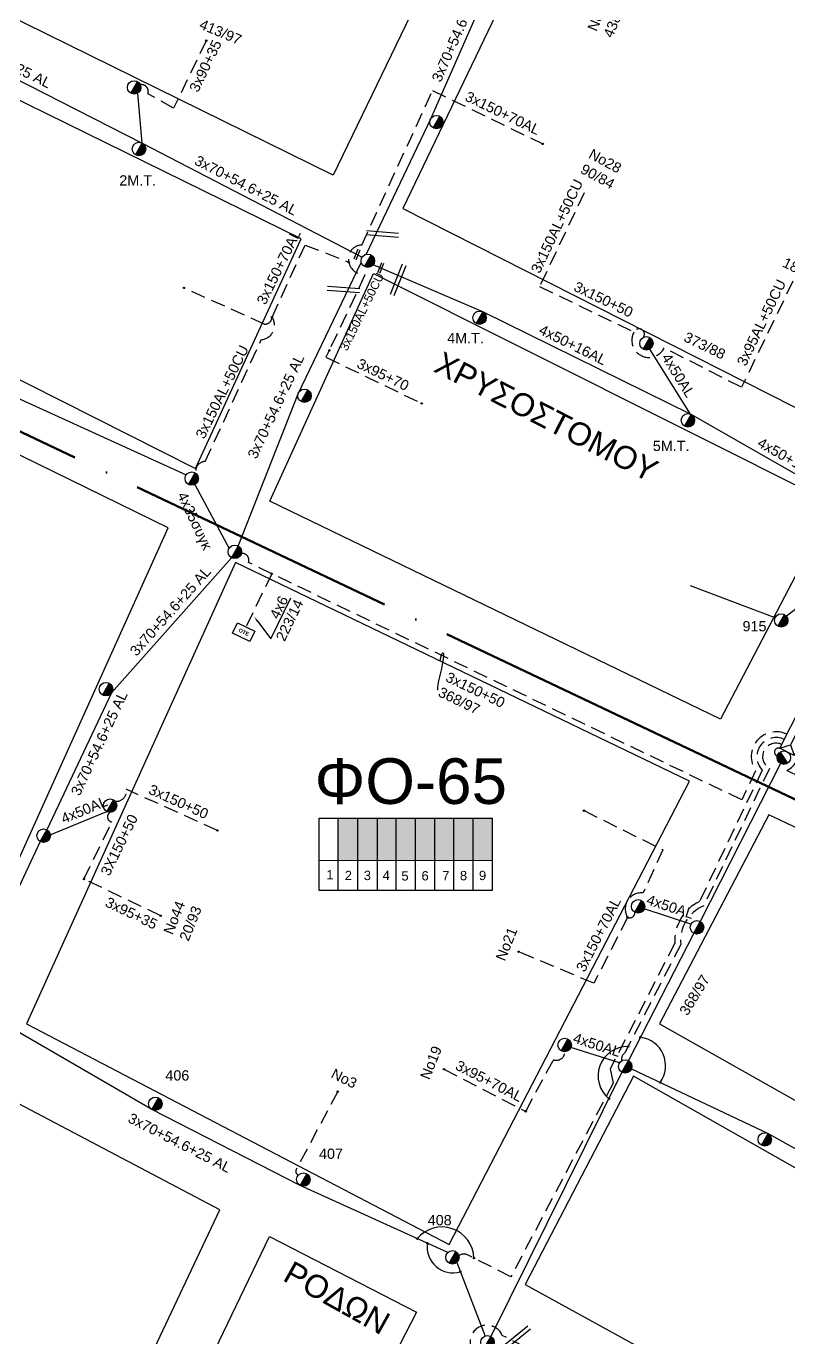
# Model space of a CAD drawing. Header units: millimetres. Extents: x 4998 to 7216, y 1887 to 2914.
# Drawn here: x 5594.9 to 5728.6, y 2199 to 2428.9 of the extents above; entities that cross this region are included whole.
import ezdxf
from ezdxf import colors
from ezdxf.entities.mleader import LeaderData, LeaderLine
from ezdxf.enums import TextEntityAlignment as Align
from ezdxf.math import Vec2, Vec3

# ---------------------------------------------------------------- set-up
doc = ezdxf.new("R2010")
doc.units = ezdxf.units.MM
doc.linetypes.add('ACAD_ISO04W100', pattern=[30, 24, -3, 0, -3])
doc.linetypes.add('DASHED', pattern=[19.05, 12.7, -6.35])
for name, color, linetype, lineweight in [('.10AL', 7, 'Continuous', 30), ('.15', 7, 'Continuous', 30), ('.15AL', 7, 'DASHED', 30), ('3x150+50', 7, 'Continuous', 30), ('3x150+50 XLPE', 7, 'SYN_LINE', 30), ('3x150+70AL', 7, 'DASHED', 30), ('3x150AL+50CU', 7, 'Continuous', 30), ('3x70+54.6+25 AL', 7, 'SYN_LINE', 30), ('3x90+35', 7, 'Continuous', 30), ('3x95+35', 7, 'Continuous', 30), ('3X95+70', 7, 'Continuous', 30), ('3x95+70AL', 7, 'Continuous', 30), ('3x95AL+50CU', 7, 'Continuous', 30), ('4x35συγκ', 7, 'Continuous', 30), ('4x50+13_5', 7, 'Continuous', 30), ('4x50+16', 7, 'Continuous', 30), ('4x50+16AL', 7, 'Continuous', 30), ('4x50AL', 7, 'Continuous', 30), ('4x6', 7, 'SYN_LINE', 30), ('Υπόβαθρο ΔΕΗ', 7, 'Continuous', 30)]:
    doc.layers.add(name, color=color, linetype=linetype, lineweight=lineweight)
for name, color, linetype in [('Pillar OTE', 7, 'Continuous'), ('text οδών', 7, 'Continuous'), ('text_kalodion', 7, 'Continuous'), ('ΑΓΝΩΣΤΟ ΥΠΟΓΕΙΟ ΚΑΛΩΔΙΟ', 7, 'DASHED'), ('Επιγραφές - Σχήματα', 7, 'Continuous'), ('Καλώδια ΧΤ   3x150AL+50CU', 7, 'DASHED'), ('Μηχανική τομή', 7, 'Continuous'), ('Στύλος ΦΜ', 7, 'Continuous'), ('Στύλος ΦΜ @ 1', 7, 'Continuous'), ('Συνδέσεις', 7, 'Continuous'), ('Τομή', 7, 'Continuous'), ('Υποσταθμός εναέριος 2 στύλων', 7, 'Continuous'), ('Υποσταθμός πόλεως', 7, 'Continuous')]:
    doc.layers.add(name, color=color, linetype=linetype)
doc.styles.add('arial', font='ARIAL.TTF')
doc.styles.get("Standard").update_dxf_attribs({"font": 'ARIAL.TTF'})
doc.linetypes.add('SYN_LINE', pattern='A,0.5,-0.0001,["/\\/\\/\\/",Standard,S=0.1,R=0,X=0,Y=-0.05],-0.25', length=0.7501)

# ---------------------------------------------------------------- blocks, each defined once
blk = doc.blocks.new('ΥΠΑΡΧΩΝ ΤΣΙΜΕΝΤΕΝΙΟΣ ΣΤΥΛΟΣ')
at = {"layer": 'Στύλος ΦΜ'}
blk.add_hatch(color=7, dxfattribs=at).paths.add_polyline_path([(-1.29, -2.28, 0.574793), (2.62, 0, 0.268822), (1.3, 2.27)])
at = {"layer": 'Στύλος ΦΜ', "color": 7}
blk.add_line((-1.29, -2.28), (1.3, 2.27), dxfattribs=at)
blk.add_circle((0, 0), 2.62, dxfattribs=at)
at = {"layer": 'Στύλος ΦΜ', "flags": 4}
for tag, p in [('ΑΡΙΘΜΟΣ', (-4.68, 8.05)), ('ΤΥΠΟΣ', (-4.91, 3.03))]:
    blk.add_attdef(tag, p, '', height=4, dxfattribs=at)
blk = doc.blocks.new('ΥΠΟΣΤΑΘΜΟΣ ΕΝΑΕΡΙΟΣ ΕΠΙ 2 ΣΤΥΛΩΝ')
at = {"layer": 'Υποσταθμός εναέριος 2 στύλων', "linetype": 'Continuous'}
for points in [[(-11.97, -2.11, 0.574793), (-8.45, -0.07, 0.268822), (-9.64, 1.98)], [(9.68, -2.15, 0.574793), (13.19, -0.1, 0.268822), (12.01, 1.95)]]:
    blk.add_hatch(color=256, dxfattribs=at).paths.add_polyline_path(points)
for p, q in [((-11.97, -2.11), (-9.64, 1.98)), ((9.68, -2.15), (12.01, 1.95))]:
    blk.add_line(p, q, dxfattribs=at)
for centre in [(-10.81, -0.07), (10.84, -0.1)]:
    blk.add_circle(centre, 2.36, dxfattribs=at)
at = {"layer": 'Υποσταθμός πόλεως', "linetype": 'Continuous', "ltscale": 40}
blk.add_lwpolyline([(-8.57, 2.82), (8.57, 2.82), (8.57, -2.82), (-8.57, -2.82)], close=True, dxfattribs=at)
for points in [[(-5.75, 0), (-8.57, 2.82)], [(-8.57, -2.82), (-5.75, 0)], [(-5.75, 0), (5.75, 0)], [(5.75, 0), (8.57, 2.82)], [(8.57, -2.82), (5.75, 0)]]:
    blk.add_lwpolyline(points, dxfattribs=at)
at = {"layer": 'Υποσταθμός εναέριος 2 στύλων', "ltscale": 40, "flags": 1}
for tag, p in [('ΜΕΤΑΣΧΗΜΑΤΙΣΜΟΣ', (14.09, 2.51)), ('ΙΣΧΥΣ', (14.07, -0.28)), ('ΑΡΙΘΜΟΣ', (14.19, -3))]:
    blk.add_attdef(tag, p, '', height=1.8, dxfattribs=at)
blk = doc.blocks.new('ΤΟΜΗ')
at = {"layer": 'Τομή', "ltscale": 40}
for p, q in [((-5.68, 0), (17.06, 0)), ((-5.68, -2.77), (17.06, -2.77))]:
    blk.add_line(p, q, dxfattribs=at)
blk = doc.blocks.new('_ΣΥΝΔΕΣΗ')
at = {"layer": 'Συνδέσεις', "linetype": 'SYN_LINE', "ltscale": 40}
blk.add_hatch(color=256, dxfattribs=at).paths.add_polyline_path([(0.5, -0.01, 1), (-0.5, -0.01, 1)])
at = {"layer": 'Συνδέσεις'}
blk.add_circle((0, -0.01), 0.5, dxfattribs=at)
blk = doc.blocks.new('ΜΗΧΑΝΙΚΗ ΤΟΜΗ')
at = {"layer": 'Μηχανική τομή', "ltscale": 40}
for p, q in [((-1.89, 0.78), (5.68, 0.78)), ((-1.89, -0.78), (5.68, -0.78))]:
    blk.add_line(p, q, dxfattribs=at)
blk = doc.blocks.new('PILLAR ΟΤΕ')
at = {"layer": 'Pillar OTE', "ltscale": 40}
blk.add_lwpolyline([(-3.31, 2.02), (3.39, 2.02), (3.39, -1.99), (-3.31, -1.99)], close=True, dxfattribs=at)
at = {"layer": 'Pillar OTE', "insert": (-1.81, 0.71), "char_height": 1.3575, "width": 109.961, "attachment_point": 1}
blk.add_mtext('{\\fArial|b1|i0|c161|p34;OTE}', dxfattribs=at)

msp = doc.modelspace()

# ---------------------------------------------------------------- hatches: boundary and pattern name
at = {"layer": 'Καλώδια ΧΤ   3x150AL+50CU', "linetype": 'DASHED', "lineweight": -3, "ltscale": 0.2}
h = msp.add_hatch(color=1, dxfattribs=at)
h.dxf.hatch_style = 1
h.paths.add_polyline_path([(5653.03, 2290.05), (5649.59, 2290.05), (5649.59, 2282.69), (5653.03, 2282.69)])
h = msp.add_hatch(color=6, dxfattribs=at)
h.dxf.hatch_style = 1
h.paths.add_polyline_path([(5653.03, 2282.69), (5656.47, 2282.68), (5656.47, 2290.05), (5653.03, 2290.05)])
h = msp.add_hatch(color=5, dxfattribs=at)
h.dxf.hatch_style = 1
h.paths.add_polyline_path([(5659.77, 2290.05), (5656.47, 2290.05), (5656.47, 2282.68), (5659.77, 2282.68)])
h = msp.add_hatch(color=2, dxfattribs=at)
h.dxf.hatch_style = 1
h.paths.add_polyline_path([(5659.77, 2282.68), (5663.15, 2282.68), (5663.15, 2290.05), (5659.77, 2290.05)])
h = msp.add_hatch(color=85, dxfattribs=at)
h.dxf.hatch_style = 1
h.paths.add_polyline_path([(5663.15, 2282.68), (5666.55, 2282.67), (5666.55, 2290.05), (5663.15, 2290.05)])
h = msp.add_hatch(color=27, dxfattribs=at)
h.dxf.hatch_style = 1
h.paths.add_polyline_path([(5666.49, 2282.68), (5669.88, 2282.67), (5669.89, 2290.05), (5666.49, 2290.05)])
h = msp.add_hatch(color=133, dxfattribs=at)
h.dxf.hatch_style = 1
h.paths.add_polyline_path([(5669.83, 2282.68), (5673.22, 2282.67), (5673.22, 2290.05), (5669.83, 2290.05)])
h = msp.add_hatch(color=30, dxfattribs=at)
h.dxf.hatch_style = 1
h.paths.add_polyline_path([(5673.21, 2282.67), (5676.61, 2282.67), (5676.61, 2290.05), (5673.21, 2290.05)])

# ---------------------------------------------------------------- linework, layer by layer
at = {"layer": '.10AL', "color": 2, "linetype": 'DASHED', "lineweight": -3, "ltscale": 0.2}
msp.add_lwpolyline([(5730.4, 2302.7, -0.352494), (5728.26, 2298.44), (5748.5, 2288.74, 0.670414), (5751.28, 2287.92, 70.860368)], format="xyb", dxfattribs=at)
at = {"layer": '.15', "color": 5, "linetype": 'DASHED', "lineweight": -3, "ltscale": 0.2}
msp.add_lwpolyline([(5727.86, 2303.87, 0.83506), (5723.96, 2298.49), (5712.95, 2275.46, 0.303494), (5708.63, 2268.15), (5697.28, 2246.1), (5697.81, 2243.63), (5679.88, 2209.67), (5672.28, 2213.5, 0.277377), (5670.77, 2213.38)], format="xyb", dxfattribs=at)
at = {"layer": '.15AL', "color": 30, "linetype": 'DASHED', "lineweight": -3, "ltscale": 0.2}
msp.add_lwpolyline([(5682.47, 2238.66), (5687.32, 2247.7, 0.514898), (5689.35, 2249.13, -81.74132)], format="xyb", dxfattribs=at)
at = {"layer": '3x150+50', "color": 85, "linetype": 'DASHED', "lineweight": -3, "ltscale": 0.2}
msp.add_lwpolyline([(5684.91, 2383.28), (5701.46, 2375.27, -1.126116), (5703.11, 2374.35, -2.855632)], format="xyb", dxfattribs=at)
at = {"layer": '3x150+50', "color": 133, "linetype": 'DASHED', "lineweight": -3, "ltscale": 0.2}
for points in [[(5728.3, 2304.77, 0.767881), (5722.79, 2298.35), (5720.36, 2293.27), (5633.85, 2334.89, 0.576783), (5632.62, 2336.46)], [(5628.42, 2287.9), (5612.39, 2295.15, -0.528464), (5610.49, 2293.04, 0.007987)]]:
    msp.add_lwpolyline(points, format="xyb", dxfattribs=at)
at = {"layer": '3x150+50', "color": 6, "linetype": 'DASHED', "lineweight": -3, "ltscale": 0.2}
msp.add_lwpolyline([(5727.43, 2302.97, 0.961246), (5725.2, 2298.77), (5713.69, 2274.7, 0.328538), (5709.65, 2267.94), (5699.85, 2248.9, 0.293835), (5699.29, 2247.53)], format="xyb", dxfattribs=at)
at = {"layer": '3x150+50', "color": 1, "linetype": 'DASHED', "lineweight": -3, "ltscale": 0.2}
msp.add_lwpolyline([(5786.05, 2133.74), (5790.01, 2141.02), (5748.98, 2163.85), (5746.81, 2164.03), (5678.35, 2199.39, 1.197991), (5673.53, 2196.28, 1.197991)], format="xyb", dxfattribs=at)
at = {"layer": '3x150+50', "color": 30, "linetype": 'DASHED', "lineweight": -3, "ltscale": 0.2}
msp.add_arc((5726.8, 2301.64), 0.71, 69.7668, 253.4874, dxfattribs=at)
at = {"layer": '3x150+50 XLPE', "color": 133, "linetype": 'DASHED', "lineweight": -3, "ltscale": 0.2}
msp.add_lwpolyline([(5605.01, 2279.4), (5609.91, 2289.39, -0.716048), (5609.61, 2291.08, 50.29693)], format="xyb", dxfattribs=at)
at = {"layer": '3x150+70AL', "color": 173, "linetype": 'DASHED', "lineweight": -3, "ltscale": 0.2}
msp.add_lwpolyline([(5651.44, 2387.54, -0.473047), (5653.72, 2390.54), (5666.14, 2417.62), (5685.46, 2408.28)], format="xyb", dxfattribs=at)
at = {"layer": '3x150+70AL', "color": 173, "lineweight": -3, "ltscale": 0.2}
msp.add_lwpolyline([(5637.99, 2377.9), (5643.8, 2390.54), (5651.44, 2387.54)], dxfattribs=at)
msp.add_lwpolyline([(5637.99, 2377.9, -0.434439), (5636.64, 2376.67), (5622.54, 2383.02)], format="xyb", dxfattribs=at)
at = {"layer": '3x150+70AL', "color": 30, "linetype": 'DASHED', "lineweight": -3, "ltscale": 0.2}
for points in [[(5692.7, 2291.39), (5706.54, 2284.53), (5703.1, 2276.97, 1.554774)], [(5703.1, 2276.97, 0.618064), (5700.33, 2272.66), (5694.45, 2261.12), (5681.22, 2266.65)], [(5700.33, 2272.66, 0.559551), (5701.61, 2273.58, -1.452616)]]:
    msp.add_lwpolyline(points, format="xyb", dxfattribs=at)
at = {"layer": '3x150AL+50CU', "color": 133, "linetype": 'DASHED', "lineweight": -3, "ltscale": 0.2}
msp.add_lwpolyline([(5692.73, 2399.67), (5684.91, 2383.28)], dxfattribs=at)
at = {"layer": '3x150AL+50CU', "color": 173, "linetype": 'DASHED', "lineweight": -3, "ltscale": 0.2}
for points in [[(5651.44, 2387.54, 0.355583), (5654.29, 2385.29), (5648.02, 2372.06)], [(5625.07, 2349.8, -0.653762), (5626.28, 2352.59), (5636.1, 2373.94, 0.57173), (5637.99, 2377.9, -0.792317)]]:
    msp.add_lwpolyline(points, format="xyb", dxfattribs=at)
at = {"layer": '3x70+54.6+25 AL', "color": 6, "linetype": 'SYN_LINE', "lineweight": -3, "ltscale": 20}
msp.add_lwpolyline([(5706.85, 2498.78), (5694.6, 2473.77), (5678.48, 2441.47), (5665.76, 2412.61), (5654.49, 2388.92)], dxfattribs=at)
at = {"layer": '3x70+54.6+25 AL', "color": 2, "linetype": 'SYN_LINE', "lineweight": -3, "ltscale": 20}
msp.add_lwpolyline([(5550.41, 2438.94), (5577.91, 2427.17), (5592.4, 2420.05), (5615.24, 2408.4), (5653.81, 2388.44)], dxfattribs=at)
at = {"layer": '3x70+54.6+25 AL', "color": 2, "linetype": 'SYN_LINE', "lineweight": -3, "ltscale": 10}
msp.add_lwpolyline([(5615.24, 2408.4), (5614.47, 2417.19)], dxfattribs=at)
at = {"layer": '3x70+54.6+25 AL', "color": 133, "linetype": 'SYN_LINE', "lineweight": -3, "ltscale": 20}
for points in [[(5632.06, 2337.77), (5642.56, 2364.47), (5653.65, 2387.47)], [(5630.89, 2335.73), (5609.86, 2312.04), (5598.53, 2288.02)], [(5597.36, 2285.98), (5584.71, 2259.11)]]:
    msp.add_lwpolyline(points, dxfattribs=at)
at = {"layer": '3x70+54.6+25 AL', "color": 85, "linetype": 'SYN_LINE', "lineweight": -3, "ltscale": 20}
for points in [[(5747.62, 2340.18), (5728.2, 2325.47)], [(5726.2, 2325.2), (5711.36, 2330.8)]]:
    msp.add_lwpolyline(points, dxfattribs=at)
at = {"layer": '3x70+54.6+25 AL', "color": 5, "linetype": 'SYN_LINE', "lineweight": -3, "ltscale": 20}
msp.add_lwpolyline([(5668.8, 2213.91), (5642.91, 2225.69), (5616.94, 2238.98), (5585.1, 2257.43)], dxfattribs=at)
at = {"layer": '3x90+35', "color": 2, "linetype": 'DASHED', "lineweight": -3, "ltscale": 0.2}
msp.add_lwpolyline([(5626.45, 2426.36), (5620.74, 2414.54), (5616.24, 2417.07, 0.561981), (5614.9, 2418.65, -2.472957)], format="xyb", dxfattribs=at)
at = {"layer": '3x95+35', "color": 133, "linetype": 'DASHED', "lineweight": -3, "ltscale": 0.2}
msp.add_lwpolyline([(5618.48, 2272.94), (5605.01, 2279.4)], dxfattribs=at)
at = {"layer": '3X95+70', "color": 173, "linetype": 'DASHED', "lineweight": -3, "ltscale": 0.2}
msp.add_lwpolyline([(5648.02, 2372.06), (5647.45, 2370.87), (5664.26, 2362.76)], dxfattribs=at)
at = {"layer": '3x95+70AL', "color": 30, "linetype": 'DASHED', "lineweight": -3, "ltscale": 0.2}
msp.add_lwpolyline([(5668.14, 2246.04), (5682.47, 2238.66)], dxfattribs=at)
at = {"layer": '3x95AL+50CU', "color": 85, "linetype": 'DASHED', "lineweight": -3, "ltscale": 0.2}
msp.add_lwpolyline([(5729.32, 2384.19), (5720.33, 2365.61), (5706.76, 2372.5, -1.023751), (5701.46, 2375.27, 2.291303)], format="xyb", dxfattribs=at)
at = {"layer": '4x35συγκ', "color": 173, "linetype": 'SYN_LINE', "lineweight": -3, "ltscale": 15}
msp.add_lwpolyline([(5624.43, 2348.55), (5630.45, 2337.33)], dxfattribs=at)
at = {"layer": '4x50+13_5', "color": 30, "lineweight": -3, "ltscale": 0.2}
msp.add_lwpolyline([(5701.03, 2246.12), (5724.98, 2234.77), (5748.44, 2221.68), (5772.73, 2207.8), (5796.86, 2193.71), (5823.96, 2177.91)], dxfattribs=at)
at = {"layer": '4x50+16', "color": 5, "lineweight": -3, "ltscale": 0.2}
msp.add_lwpolyline([(5670.37, 2212.16), (5675.38, 2199.28)], dxfattribs=at)
at = {"layer": '4x50+16AL', "color": 173, "lineweight": -3, "ltscale": 0.2}
msp.add_lwpolyline([(5529, 2397.17), (5551.71, 2384.86), (5571.3, 2374.75), (5592.52, 2364.11), (5622.91, 2350.23)], dxfattribs=at)
at = {"layer": '4x50+16AL', "color": 85, "lineweight": -3, "ltscale": 0.2}
msp.add_lwpolyline([(5747.62, 2340.18), (5711.49, 2360.84), (5674.96, 2378.81), (5655.71, 2387.04)], dxfattribs=at)
at = {"layer": '4x50AL', "color": 85, "lineweight": -3, "ltscale": 0.2}
msp.add_lwpolyline([(5711.4, 2360.89), (5704.25, 2372.29)], dxfattribs=at)
at = {"layer": '4x50AL', "color": 30, "lineweight": -3, "ltscale": 0.2}
for points in [[(5727.18, 2299.65), (5713.09, 2271.95)], [(5711.46, 2271.47), (5703.27, 2274.15)], [(5711.93, 2269.9), (5700.51, 2247.56)], [(5698.94, 2247.18), (5690.41, 2249.89)]]:
    msp.add_lwpolyline(points, dxfattribs=at)
at = {"layer": '4x50AL', "color": 133, "lineweight": -3, "ltscale": 0.2}
msp.add_lwpolyline([(5599.11, 2287.12), (5609.02, 2291.24)], dxfattribs=at)
at = {"layer": '4x50AL', "color": 6, "lineweight": -3, "ltscale": 0.2}
msp.add_lwpolyline([(5699.35, 2245.52), (5676.37, 2199.2)], dxfattribs=at)
at = {"layer": '4x6', "color": 133, "linetype": 'DASHED', "lineweight": -3, "ltscale": 0.2}
msp.add_lwpolyline([(5637.95, 2332.91), (5633.44, 2323.62)], dxfattribs=at)
at = {"layer": 'Pillar OTE', "lineweight": -3, "ltscale": 40}
for points in [[(5646.26, 2277.41), (5646.26, 2290.05), (5676.59, 2290.05), (5676.59, 2277.38), (5646.26, 2277.41)], [(5649.59, 2277.41), (5649.59, 2290.05)], [(5653.03, 2277.4), (5653.03, 2290.05)], [(5656.47, 2277.4), (5656.47, 2290.05)], [(5659.76, 2277.4), (5659.77, 2290.05)], [(5663.15, 2277.39), (5663.15, 2290.05)], [(5666.55, 2277.39), (5666.55, 2290.05)], [(5669.88, 2277.39), (5669.89, 2290.05)], [(5673.27, 2277.38), (5673.27, 2290.05)], [(5646.26, 2282.69), (5676.59, 2282.66)]]:
    msp.add_lwpolyline(points, dxfattribs=at)
at = {"layer": 'ΑΓΝΩΣΤΟ ΥΠΟΓΕΙΟ ΚΑΛΩΔΙΟ', "color": 5, "lineweight": -3, "ltscale": 0.2}
msp.add_lwpolyline([(5649.51, 2242.13), (5642.24, 2228.5, 0.457571), (5642.62, 2227.51, 0.173886)], format="xyb", dxfattribs=at)
at = {"layer": 'Υπόβαθρο ΔΕΗ', "color": 1, "linetype": 'ACAD_ISO04W100', "lineweight": 50, "ltscale": 2}
msp.add_lwpolyline([(6875.63, 2894.56), (6877.34, 2846.94), (6789.46, 2728.42), (6770.52, 2707.68), (6735.34, 2642.61), (6643.69, 2588.11), (6538.68, 2544.64), (6459.34, 2483.54), (6366.41, 2440.13), (6240.21, 2423.29), (6175.15, 2420.75), (6157.42, 2411.94), (6117.06, 2377.02), (6097.86, 2354.42), (6056.76, 2253.54), (6013.41, 2177.22), (5914.93, 2205.37), (5712.02, 2301.75), (5516.53, 2394.53), (5477.12, 2307.98), (5198.63, 2458.37), (5075.92, 2223.97), (5041.82, 2232.51)], dxfattribs=at)
at = {"layer": 'Υπόβαθρο ΔΕΗ', "color": 7, "lineweight": -3}
for points in [[(5601.35, 2539.72), (5693.58, 2495.67), (5648.73, 2402.77), (5555.97, 2448.48)], [(5705.66, 2490.1), (5660.94, 2396.92), (5742.37, 2355.7), (5789.05, 2449.61)], [(5550.54, 2437.17), (5530.66, 2398.24), (5553.92, 2386.99), (5624.6, 2351.38), (5643.08, 2391.61)], [(5525.32, 2387.2), (5488.64, 2310.34), (5522.96, 2292.34), (5549.12, 2278.05), (5583.35, 2260.3), (5619.78, 2340.96)], [(5655.8, 2385.56), (5736.42, 2345.16), (5716.63, 2307.41), (5637.6, 2345.61)], [(5631.6, 2334.86), (5594.93, 2254.03), (5669.06, 2215.35), (5711.22, 2296.55)], [(5725.1, 2290.63), (5705.94, 2253.99), (5866.09, 2163.67), (5899.3, 2145.11), (5908.96, 2145.97), (5911.36, 2153.57), (5921.88, 2174.2), (5926.68, 2181.06), (5929.84, 2185.25), (5932.49, 2187.9), (5932.49, 2192.68)], [(5701.39, 2244.84), (5682.37, 2208.34), (5887.91, 2095.36), (5901.89, 2131.21)], [(5628.82, 2221.42), (5589.22, 2242.24), (5562.55, 2187.86), (5603.39, 2167.58)], [(5637.55, 2216.75), (5663.35, 2203.45), (5636.45, 2151.31), (5611.95, 2163.48)]]:
    msp.add_lwpolyline(points, close=True, dxfattribs=at)
at = {"layer": 'Υπόβαθρο ΔΕΗ', "lineweight": -3}
for centre, radius, start, end in [((5701.98, 2246.66), 5.03, 324.3832, 82.901), ((5700.29, 2244.89), 5.13, 88.5627, 230.9351), ((5667.79, 2212.79), 5.61, 1.5239, 140.6636), ((5669.7, 2214.86), 4.51, 171.4567, 286.803)]:
    msp.add_arc(centre, radius, start, end, dxfattribs=at)
at = {"layer": 'Υπόβαθρο ΔΕΗ', "color": 7, "lineweight": -3}
msp.add_open_spline([(5667.05, 2312.49), (5666.98, 2313.41), (5668.51, 2318.92), (5667.85, 2319.17), (5667.6, 2318.65), (5667.43, 2317.62)], degree=3, dxfattribs=at)

# ---------------------------------------------------------------- block references
at = {"layer": 'Pillar OTE', "xscale": 0.5, "yscale": 0.5, "zscale": 0.5, "rotation": 333.9999999999999}
msp.add_blockref('PILLAR ΟΤΕ', (5632.99, 2322.69), dxfattribs=at)
at = {"layer": 'Μηχανική τομή', "lineweight": -3, "xscale": 0.2499999999999677, "yscale": 0.2499999999999677, "zscale": 0.2499999999999677, "rotation": 247.5537737864519}
for p in [(5653.04, 2389.29), (5657.2, 2386.92)]:
    msp.add_blockref('ΜΗΧΑΝΙΚΗ ΤΟΜΗ', p, dxfattribs=at)
at = {"layer": 'Στύλος ΦΜ @ 1', "lineweight": -3, "ltscale": 40}
for p, xscale, yscale, zscale in [((5613.82, 2418.17), 0.4499999999997795, 0.4499999999997795, 0.4499999999997795), ((5666.82, 2412.09), 0.4500000000000842, 0.4500000000000842, 0.4500000000000842), ((5654.79, 2387.78), 0.4500000000000842, 0.4500000000000842, 0.4500000000000842), ((5703.65, 2373.3), 0.4500000000000842, 0.4500000000000842, 0.4500000000000842), ((5643.69, 2364.11), 0.4500000000000842, 0.4500000000000842, 0.4500000000000842), ((5623.91, 2349.6), 0.4499999999996872, 0.4499999999996872, 0.4499999999996872), ((5631.47, 2336.75), 0.4499999999996872, 0.4499999999996872, 0.4499999999996872), ((5608.87, 2312.68), 0.4499999999996872, 0.4499999999996872, 0.4499999999996872), ((5609.6, 2292.26), 0.4499999999996872, 0.4499999999996872, 0.4499999999996872), ((5597.94, 2287), 0.4499999999996872, 0.4499999999996872, 0.4499999999996872), ((5702.19, 2274.6), 0.4500000000000842, 0.4500000000000842, 0.4500000000000842), ((5712.51, 2270.93), 0.4500000000000842, 0.4500000000000842, 0.4500000000000842), ((5689.3, 2250.3), 0.4500000000000842, 0.4500000000000842, 0.4500000000000842), ((5699.93, 2246.54), 0.4500000000000842, 0.4500000000000842, 0.4500000000000842), ((5724.4, 2233.75), 0.4500000000000842, 0.4500000000000842, 0.4500000000000842)]:
    msp.add_blockref('ΥΠΑΡΧΩΝ ΤΣΙΜΕΝΤΕΝΙΟΣ ΣΤΥΛΟΣ', p, dxfattribs=dict(at, xscale=xscale, yscale=yscale, zscale=zscale))
ref = msp.add_blockref('ΥΠΑΡΧΩΝ ΤΣΙΜΕΝΤΕΝΙΟΣ ΣΤΥΛΟΣ', (5614.66, 2407.38), dxfattribs=dict(at, xscale=0.4499999999998111, yscale=0.4499999999998111, zscale=0.4499999999998111))
ref.add_attrib('ΤΥΠΟΣ', '2M.T.', (5611.21, 2400.97), dxfattribs={"layer": 'Στύλος ΦΜ', "height": 1.8, "flags": 4})
ref = msp.add_blockref('ΥΠΑΡΧΩΝ ΤΣΙΜΕΝΤΕΝΙΟΣ ΣΤΥΛΟΣ', (5674.38, 2377.79), dxfattribs=dict(at, xscale=0.4500000000000842, yscale=0.4500000000000842, zscale=0.4500000000000842))
ref.add_attrib('ΤΥΠΟΣ', '4M.T.', (5668.71, 2373.32), dxfattribs={"layer": 'Στύλος ΦΜ', "height": 1.8, "flags": 4})
ref = msp.add_blockref('ΥΠΑΡΧΩΝ ΤΣΙΜΕΝΤΕΝΙΟΣ ΣΤΥΛΟΣ', (5710.92, 2359.81), dxfattribs=dict(at, xscale=0.4500000000000842, yscale=0.4500000000000842, zscale=0.4500000000000842))
ref.add_attrib('ΤΥΠΟΣ', '5M.T.', (5704.77, 2354.43), dxfattribs={"layer": 'Στύλος ΦΜ', "height": 1.8, "flags": 4})
ref = msp.add_blockref('ΥΠΑΡΧΩΝ ΤΣΙΜΕΝΤΕΝΙΟΣ ΣΤΥΛΟΣ', (5727.28, 2324.73), dxfattribs=dict(at, xscale=0.4500000000000842, yscale=0.4500000000000842, zscale=0.4500000000000842))
ref.add_attrib('ΤΥΠΟΣ', '915', (5720.5, 2322.82), dxfattribs={"layer": 'Στύλος ΦΜ', "height": 1.8, "rotation": 360, "flags": 4})
ref = msp.add_blockref('ΥΠΑΡΧΩΝ ΤΣΙΜΕΝΤΕΝΙΟΣ ΣΤΥΛΟΣ', (5617.52, 2240), dxfattribs=dict(at, xscale=0.4499999999997795, yscale=0.4499999999997795, zscale=0.4499999999997795))
ref.add_attrib('ΤΥΠΟΣ', '406', (5619.29, 2244.07), dxfattribs={"layer": 'Στύλος ΦΜ', "height": 1.8, "flags": 4})
ref = msp.add_blockref('ΥΠΑΡΧΩΝ ΤΣΙΜΕΝΤΕΝΙΟΣ ΣΤΥΛΟΣ', (5643.49, 2226.71), dxfattribs=dict(at, xscale=0.4499999999997725, yscale=0.4499999999997725, zscale=0.4499999999997725))
ref.add_attrib('ΤΥΠΟΣ', '407', (5646.23, 2230.34), dxfattribs={"layer": 'Στύλος ΦΜ', "height": 1.8, "flags": 4})
ref = msp.add_blockref('ΥΠΑΡΧΩΝ ΤΣΙΜΕΝΤΕΝΙΟΣ ΣΤΥΛΟΣ', (5669.63, 2213.07), dxfattribs=dict(at, xscale=0.4499999999998894, yscale=0.4499999999998894, zscale=0.4499999999998894))
ref.add_attrib('ΤΥΠΟΣ', '408', (5665.3, 2218.7), dxfattribs={"layer": 'Στύλος ΦΜ', "height": 1.8, "flags": 4})
ref = msp.add_blockref('ΥΠΑΡΧΩΝ ΤΣΙΜΕΝΤΕΝΙΟΣ ΣΤΥΛΟΣ', (5675.78, 2198.18), dxfattribs=dict(at, xscale=0.4500000000001488, yscale=0.4500000000001488, zscale=0.4500000000001488))
ref.add_attrib('ΤΥΠΟΣ', '738', (5675.95, 2192.47), dxfattribs={"layer": 'Στύλος ΦΜ', "height": 1.8, "rotation": 360, "flags": 4})
at = {"layer": 'Συνδέσεις', "lineweight": -3, "xscale": 0.25, "yscale": 0.25, "zscale": 0.25}
for p in [(5626.45, 2426.37), (5685.46, 2408.28), (5651.44, 2387.55), (5622.54, 2383.02), (5637.99, 2377.91), (5648.02, 2372.06), (5664.26, 2362.77), (5637.95, 2332.92), (5692.7, 2291.39), (5628.42, 2287.91), (5605.01, 2279.4), (5618.48, 2272.95), (5700.33, 2272.66), (5681.22, 2266.65), (5702.6, 2251.65), (5700.42, 2250.02), (5668.14, 2246.05), (5649.51, 2242.13), (5706.07, 2243.73), (5697.06, 2240.9), (5682.47, 2238.67), (5663.45, 2216.35), (5665.23, 2215.54), (5673.4, 2212.94), (5671, 2210.54)]:
    msp.add_blockref('_ΣΥΝΔΕΣΗ', p, dxfattribs=at)
at = {"layer": 'Τομή', "lineweight": -3, "xscale": 0.2499999999999995, "yscale": 0.2499999999999995, "zscale": 0.2499999999999995}
for p, rotation in [((5658.73, 2391.99), 175.7218064700841), ((5660.94, 2385.6), 248.2434916515823), ((5651.9, 2382.26), 175.7218064700841), ((5679.58, 2198.39), 39.38108142913769)]:
    msp.add_blockref('ΤΟΜΗ', p, dxfattribs=dict(at, rotation=rotation))
at = {"layer": 'Υποσταθμός εναέριος 2 στύλων', "lineweight": -3, "xscale": 0.4999999999998868, "yscale": 0.4999999999998868, "zscale": 0.4999999999998868, "rotation": 243.0523836354486}
msp.add_blockref('ΥΠΟΣΤΑΘΜΟΣ ΕΝΑΕΡΙΟΣ ΕΠΙ 2 ΣΤΥΛΩΝ', (5730.24, 2305.49), dxfattribs=at)

# ---------------------------------------------------------------- texts
at = {"lineweight": -3, "ltscale": 30, "char_height": 1.63, "width": 11.2573, "attachment_point": 1}
for s, insert in [('1', (5647.51, 2280.97)), ('2', (5650.74, 2280.84)), ('3', (5654.08, 2280.84)), ('4', (5657.38, 2280.84)), ('6', (5664.2, 2280.78)), ('7', (5667.83, 2280.78)), ('8', (5670.94, 2280.81)), ('9', (5674.28, 2280.84)), ('5', (5660.68, 2280.76))]:
    msp.add_mtext(s, dxfattribs=dict(at, insert=insert))
at = {"layer": 'text οδών', "lineweight": -3, "ltscale": 40, "char_height": 2, "attachment_point": 1}
for s, insert, width, rotation in [('{\\H2x;XPYΣOΣTOMOY \\P} ', (5667.93, 2372.01), 49.0578, 332.7918), ('{\\H2x;POΔΩΝ\\P} ', (5641.62, 2212.62), 13.6816, 330.805)]:
    msp.add_mtext(s, dxfattribs=dict(at, insert=insert, width=width, rotation=rotation))
at = {"layer": 'text_kalodion', "linetype": 'Continuous', "lineweight": -3, "ltscale": 0.2}
for s, height, rotation, p in [('3x70+54.6+25 AL', 1.8, 66.2163, (5670.75, 2428.38)), ('3x70+54.6+25 AL', 1.8, 333.8348, (5590.18, 2423.15)), ('3x90+35', 1.8, 64.2173, (5626.31, 2421.94)), ('3x150+70AL', 1.8, 334.1915, (5678.45, 2413.67)), ('3x70+54.6+25 AL', 1.8, 332.6442, (5633.46, 2401)), ('3x150AL+50CU', 1.8, 64.5056, (5687.95, 2393.85)), ('3x150+70AL', 1.8, 63.7985, (5639.16, 2386.68)), ('187/88', 1.8, 334.173, (5731.19, 2385.96)), ('3x150AL+50CU', 1.5, 63.7985, (5653.74, 2378.85)), ('3x95AL+50CU', 1.8, 64.1938, (5723.81, 2376.94)), ('3x150+50', 1.8, 334.173, (5696.12, 2381.01)), ('4x50+16AL', 1.8, 333.805, (5690.75, 2373.05)), ('373/88', 1.8, 334.173, (5713.87, 2372.91)), ('3x150AL+50CU', 1.8, 63.7985, (5629.23, 2364.8)), ('3x70+54.6+25 AL', 1.8, 64.7357, (5638.67, 2362.27)), ('3x95+70', 1.8, 334.173, (5657.46, 2367.83)), ('4x50AL', 1.8, 302.0673, (5709.25, 2367.7)), ('4x50+16AL', 1.8, 330.2337, (5728.93, 2352.95)), ('4x35συγκ', 1.8, 295.3956, (5624.47, 2342.18)), ('3x70+54.6+25 AL', 1.8, 48.3981, (5620.16, 2326.36)), ('4x6', 1.8, 64, (5639.2, 2327.03)), ('3x150+50', 1.8, 334.3066, (5673.66, 2312.56)), ('368/97', 1.8, 334.3066, (5670.82, 2310.67)), ('3x70+54.6+25 AL', 1.8, 64.7357, (5607.68, 2303.2)), ('3x150+50', 1.8, 335.6748, (5621.61, 2292.96)), ('4x50AL', 1.8, 22.5701, (5605.05, 2291.53)), ('3X150+50', 1.8, 63.8819, (5611.19, 2285.38)), ('4x50AL', 1.8, 341.8525, (5707.83, 2274.55)), ('3x95+35', 1.8, 334.384, (5613.34, 2273.41)), ('3x150+70AL', 1.8, 63.0119, (5695.23, 2269.68)), ('4x50AL', 1.8, 342.3869, (5694.97, 2250.33)), ('3x95+70AL', 1.8, 332.7575, (5676.07, 2243.99)), ('3x70+54.6+25 AL', 1.8, 332.897, (5621.81, 2233.15))]:
    msp.add_text(s, height=height, rotation=rotation, dxfattribs=at).set_placement(p, align=Align.MIDDLE_CENTER)
at = {"layer": 'text_kalodion', "linetype": 'Continuous', "lineweight": -3, "ltscale": 0.2, "insert": (5638.57, 2321.71), "char_height": 1.8, "width": 9.1232, "attachment_point": 1, "rotation": 64}
msp.add_mtext('223/14', dxfattribs=at)
at = {"layer": 'Επιγραφές - Σχήματα', "lineweight": -3, "insert": (5645.44, 2300.56), "char_height": 8, "width": 15.5504, "attachment_point": 1, "style": 'arial'}
msp.add_mtext('ΦO-65', dxfattribs=at)
at = {"layer": 'Υπόβαθρο ΔΕΗ', "lineweight": -3, "char_height": 1.8, "width": 9.1232, "attachment_point": 1, "style": 'arial'}
for s, insert, rotation in [('No56\\P438/89', (5693.24, 2428.55), 67.5143), ('413/97', (5625.78, 2430.21), 337.3132), ('No28\\P90/84', (5694.21, 2407.5), 331.312), ('No44\\P20/93', (5618.89, 2270.17), 67.9615), ('No21', (5677.15, 2265.56), 67.9615), ('368/97', (5709.31, 2256.24), 58.6232), ('No19', (5663.9, 2244.76), 67.9615), ('No3', (5648.97, 2246.27), 333.8283)]:
    msp.add_mtext(s, dxfattribs=dict(at, insert=insert, rotation=rotation))

# ---------------------------------------------------------------- leaders
at = {"layer": 'Υπόβαθρο ΔΕΗ', "color": 7, "lineweight": -3}
ml = msp.add_multileader_mtext('Standard', dxfattribs=at)
ml.set_content('', color=7)
ml.set_leader_properties()
ml.build(insert=Vec2(0, 0))
ml.multileader.update_dxf_attribs({"arrow_head_size": 1})
ctx = ml.context
ctx.base_point, ctx.arrow_head_size, ctx.plane_origin, ctx.plane_x_axis, ctx.plane_y_axis = Vec3(5641.31, 2328.67), 1, Vec3(5634.86, 2325.38), Vec3(0.438371, 0.898794), Vec3(-0.898794, 0.438371)
notes = []
notes.append((ctx, [(0, (1, 1, 0), (5637.8, 2321.48), (0.438371, 0.898794), 8, [(0, [(5634.86, 2325.38)], 0, [])])]))
ctx.mtext.insert, ctx.mtext.text_direction, ctx.mtext.rotation, ctx.mtext.flow_direction = Vec3(5640.39, 2331.34), Vec3(0.438371, 0.898794), 1.117011, 5
for ctx, leaders in notes:
    for number, flags, end, landing, length, lines in leaders:
        leader = LeaderData()
        leader.index, (leader.has_last_leader_line, leader.has_dogleg_vector, leader.attachment_direction) = number, flags
        leader.last_leader_point, leader.dogleg_vector, leader.dogleg_length = Vec3(end), Vec3(landing), length
        for number, points, colour, breaks in lines:
            line = LeaderLine()
            line.index, line.vertices, line.color, line.breaks = number, Vec3.list(points), colors.encode_raw_color(colour), breaks
            leader.lines.append(line)
        ctx.leaders.append(leader)

doc.saveas('drawing.dxf')
